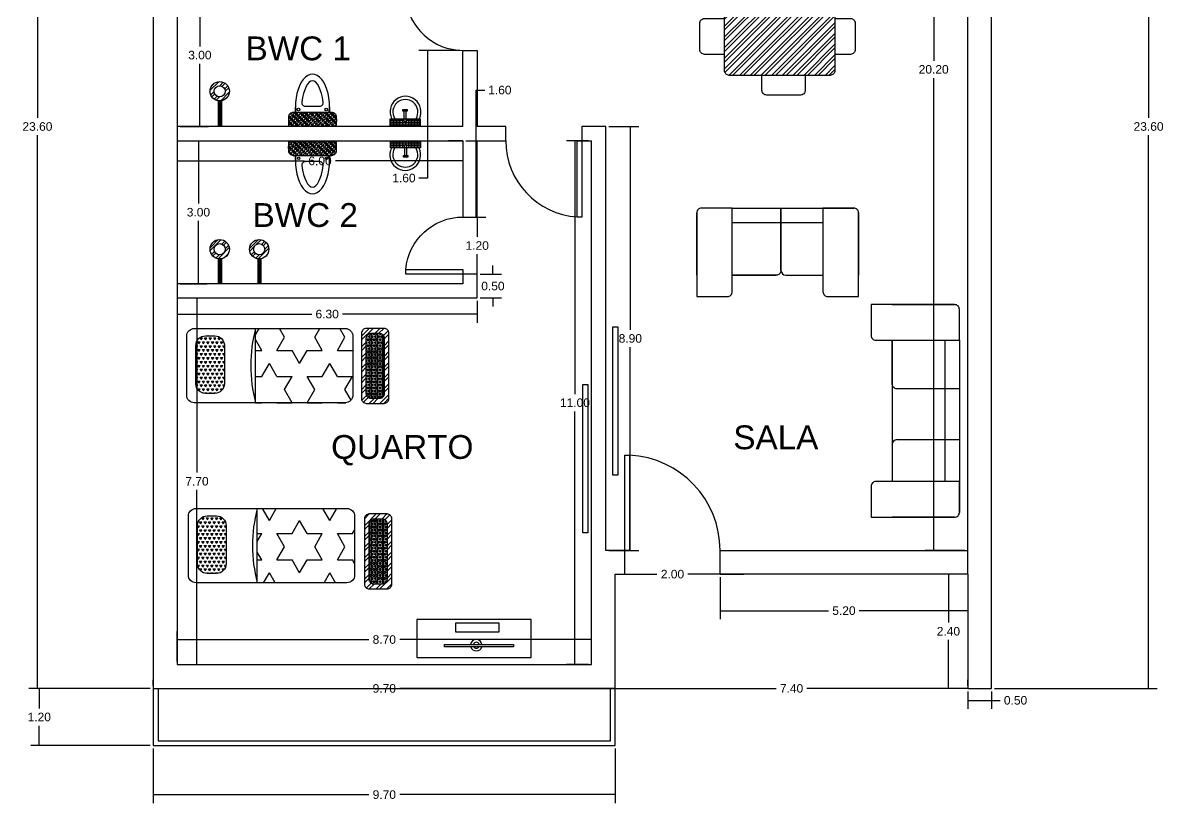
# Model space of a CAD drawing. Header units: millimetres. Extents: x -241762 to 114388, y -202223 to 8844.
# Drawn here: x 5653.48 to 5677.42, y 5334.76 to 5351.14 of the extents above; entities that cross this region are included whole.
import ezdxf

# ---------------------------------------------------------------- set-up
doc = ezdxf.new("R2010")
doc.units = ezdxf.units.MM
doc.layers.add('APPLIENCES', color=7, linetype='Continuous', plot=False)
doc.layers.add('DOORS AND WINDOWS', color=7, linetype='Continuous', plot=False)
doc.layers.add('COTAS', color=7, linetype='Continuous')
doc.styles.get("Standard").update_dxf_attribs({"font": 'arial.ttf'})
doc.dimstyles.new('COTAS', dxfattribs={"dimtxt": 0.18, "dimasz": 0.18, "dimexe": 0.18, "dimexo": 0.0625, "dimgap": 0.09, "dimtad": 0, "dimtih": 1, "dimtoh": 1, "dimzin": 0, "dimdsep": 46, "dimtxsty": 'Standard', "dimblk": 'NONE', "dimcen": 0.09, "dimclrt": 1, "dimadec": 0, "dimazin": 0, "dimtfac": 1, "dimtofl": 0, "dimtmove": 0, "dimatfit": 3, "dimfxl": 1, "dimtolj": 1, "dimtzin": 0, "dimarcsym": 0})

# ---------------------------------------------------------------- blocks, each defined once
blk = doc.blocks.new('*D56')
at = {"layer": 'COTAS', "color": 0, "lineweight": -2, "transparency": 16777216}
for p, q in [((5656.153, 5360.766), (5653.603, 5360.766)), ((5653.783, 5360.766), (5653.783, 5349.148)), ((5653.783, 5337.166), (5653.783, 5348.784)), ((5656.153, 5337.166), (5653.603, 5337.166))]:
    blk.add_line(p, q, dxfattribs=at)
at = {"layer": 'Defpoints', "color": 0, "transparency": 16777216}
for p in [(5656.216, 5360.766), (5653.783, 5337.166), (5656.216, 5337.166)]:
    blk.add_point(p, dxfattribs=at)
at = {"layer": 'COTAS', "color": 1, "transparency": 16777216, "insert": (5653.783, 5348.966), "char_height": 0.18, "attachment_point": 5}
blk.add_mtext('\\A1;23.60', dxfattribs=at)
blk = doc.blocks.new('_None')
blk = doc.blocks.new('*D57')
at = {"layer": 'COTAS', "color": 0, "lineweight": -2, "transparency": 16777216}
for p, q in [((5656.153, 5337.166), (5653.642, 5337.166)), ((5653.822, 5337.166), (5653.822, 5336.748)), ((5653.822, 5335.966), (5653.822, 5336.384)), ((5656.153, 5335.966), (5653.642, 5335.966))]:
    blk.add_line(p, q, dxfattribs=at)
at = {"layer": 'Defpoints', "color": 0, "transparency": 16777216}
for p in [(5653.822, 5337.166), (5656.216, 5337.166), (5656.216, 5335.966)]:
    blk.add_point(p, dxfattribs=at)
at = {"layer": 'COTAS', "color": 1, "transparency": 16777216, "insert": (5653.822, 5336.566), "char_height": 0.18, "attachment_point": 5}
blk.add_mtext('\\A1;1.20', dxfattribs=at)
blk = doc.blocks.new('*D58')
at = {"layer": 'COTAS', "color": 0, "lineweight": -2, "transparency": 16777216}
for p, q in [((5656.216, 5335.904), (5656.216, 5334.756)), ((5665.916, 5335.904), (5665.916, 5334.756)), ((5656.216, 5334.936), (5660.742, 5334.936)), ((5665.916, 5334.936), (5661.389, 5334.936))]:
    blk.add_line(p, q, dxfattribs=at)
at = {"layer": 'Defpoints', "color": 0, "transparency": 16777216}
for p in [(5656.216, 5335.966), (5665.916, 5335.966), (5665.916, 5334.936)]:
    blk.add_point(p, dxfattribs=at)
at = {"layer": 'COTAS', "color": 1, "transparency": 16777216, "insert": (5661.066, 5334.936), "char_height": 0.18, "attachment_point": 5}
blk.add_mtext('\\A1;9.70', dxfattribs=at)
blk = doc.blocks.new('*D59')
at = {"layer": 'COTAS', "color": 0, "lineweight": -2, "transparency": 16777216}
for p, q in [((5673.253, 5360.266), (5672.42, 5360.266)), ((5672.6, 5360.266), (5672.6, 5350.348)), ((5672.6, 5340.066), (5672.6, 5349.984)), ((5673.253, 5340.066), (5672.42, 5340.066))]:
    blk.add_line(p, q, dxfattribs=at)
at = {"layer": 'Defpoints', "color": 0, "transparency": 16777216}
for p in [(5673.316, 5360.266), (5672.6, 5340.066), (5673.316, 5340.066)]:
    blk.add_point(p, dxfattribs=at)
at = {"layer": 'COTAS', "color": 1, "transparency": 16777216, "insert": (5672.6, 5350.166), "char_height": 0.18, "attachment_point": 5}
blk.add_mtext('\\A1;20.20', dxfattribs=at)
blk = doc.blocks.new('*D61')
at = {"layer": 'COTAS', "color": 0, "lineweight": -2, "transparency": 16777216}
for p, q in [((5673.878, 5360.766), (5677.292, 5360.766)), ((5677.112, 5360.766), (5677.112, 5349.148)), ((5677.112, 5337.166), (5677.112, 5348.784)), ((5673.878, 5337.166), (5677.292, 5337.166))]:
    blk.add_line(p, q, dxfattribs=at)
at = {"layer": 'Defpoints', "color": 0, "transparency": 16777216}
for p in [(5673.816, 5360.766), (5673.816, 5337.166), (5677.112, 5337.166)]:
    blk.add_point(p, dxfattribs=at)
at = {"layer": 'COTAS', "color": 1, "transparency": 16777216, "insert": (5677.112, 5348.966), "char_height": 0.18, "attachment_point": 5}
blk.add_mtext('\\A1;23.60', dxfattribs=at)
blk = doc.blocks.new('*D64')
at = {"layer": 'COTAS', "color": 0, "lineweight": -2, "transparency": 16777216}
for p, q in [((5656.778, 5351.966), (5657.374, 5351.966)), ((5657.194, 5351.966), (5657.194, 5350.648)), ((5657.194, 5348.966), (5657.194, 5350.284)), ((5656.778, 5348.966), (5657.374, 5348.966))]:
    blk.add_line(p, q, dxfattribs=at)
at = {"layer": 'Defpoints', "color": 0, "transparency": 16777216}
for p in [(5656.716, 5351.966), (5656.716, 5348.966), (5657.194, 5348.966)]:
    blk.add_point(p, dxfattribs=at)
at = {"layer": 'COTAS', "color": 1, "transparency": 16777216, "insert": (5657.194, 5350.466), "char_height": 0.18, "attachment_point": 5}
blk.add_mtext('\\A1;3.00', dxfattribs=at)
blk = doc.blocks.new('*D65')
at = {"layer": 'COTAS', "color": 0, "lineweight": -2, "transparency": 16777216}
for p, q in [((5656.778, 5348.666), (5657.343, 5348.666)), ((5657.163, 5348.666), (5657.163, 5347.348)), ((5657.163, 5345.666), (5657.163, 5346.984)), ((5656.778, 5345.666), (5657.343, 5345.666))]:
    blk.add_line(p, q, dxfattribs=at)
at = {"layer": 'Defpoints', "color": 0, "transparency": 16777216}
for p in [(5656.716, 5348.666), (5656.716, 5345.666), (5657.163, 5345.666)]:
    blk.add_point(p, dxfattribs=at)
at = {"layer": 'COTAS', "color": 1, "transparency": 16777216, "insert": (5657.163, 5347.166), "char_height": 0.18, "attachment_point": 5}
blk.add_mtext('\\A1;3.00', dxfattribs=at)
blk = doc.blocks.new('*D66')
at = {"layer": 'COTAS', "color": 0, "lineweight": -2, "transparency": 16777216}
for p, q in [((5656.778, 5345.366), (5657.313, 5345.366)), ((5657.133, 5345.366), (5657.133, 5341.698)), ((5657.133, 5337.666), (5657.133, 5341.334)), ((5656.778, 5337.666), (5657.313, 5337.666))]:
    blk.add_line(p, q, dxfattribs=at)
at = {"layer": 'Defpoints', "color": 0, "transparency": 16777216}
for p in [(5656.716, 5345.366), (5656.716, 5337.666), (5657.133, 5337.666)]:
    blk.add_point(p, dxfattribs=at)
at = {"layer": 'COTAS', "color": 1, "transparency": 16777216, "insert": (5657.133, 5341.516), "char_height": 0.18, "attachment_point": 5}
blk.add_mtext('\\A1;7.70', dxfattribs=at)
blk = doc.blocks.new('*D67')
at = {"layer": 'COTAS', "color": 0, "lineweight": -2, "transparency": 16777216}
for p, q in [((5656.716, 5337.729), (5656.716, 5338.372)), ((5656.716, 5338.192), (5660.742, 5338.192)), ((5665.416, 5338.192), (5661.39, 5338.192)), ((5665.416, 5337.729), (5665.416, 5338.372))]:
    blk.add_line(p, q, dxfattribs=at)
at = {"layer": 'Defpoints', "color": 0, "transparency": 16777216}
for p in [(5665.416, 5338.192), (5656.716, 5337.666), (5665.416, 5337.666)]:
    blk.add_point(p, dxfattribs=at)
at = {"layer": 'COTAS', "color": 1, "transparency": 16777216, "insert": (5661.066, 5338.192), "char_height": 0.18, "attachment_point": 5}
blk.add_mtext('\\A1;8.70', dxfattribs=at)
blk = doc.blocks.new('*D68')
at = {"layer": 'COTAS', "color": 0, "lineweight": -2, "transparency": 16777216}
for p, q in [((5656.216, 5337.229), (5656.216, 5337.346)), ((5665.916, 5337.229), (5665.916, 5337.346)), ((5656.216, 5337.166), (5660.742, 5337.166)), ((5665.916, 5337.166), (5661.389, 5337.166))]:
    blk.add_line(p, q, dxfattribs=at)
at = {"layer": 'Defpoints', "color": 0, "transparency": 16777216}
for p in [(5656.216, 5337.166), (5665.916, 5337.166), (5665.916, 5337.166)]:
    blk.add_point(p, dxfattribs=at)
at = {"layer": 'COTAS', "color": 1, "transparency": 16777216, "insert": (5661.066, 5337.166), "char_height": 0.18, "attachment_point": 5}
blk.add_mtext('\\A1;9.70', dxfattribs=at)
blk = doc.blocks.new('*D70')
at = {"layer": 'COTAS', "color": 0, "lineweight": -2, "transparency": 16777216}
for p, q in [((5656.716, 5348.604), (5656.716, 5348.063)), ((5662.716, 5348.604), (5662.716, 5348.063)), ((5656.716, 5348.243), (5659.392, 5348.243)), ((5662.716, 5348.243), (5660.04, 5348.243))]:
    blk.add_line(p, q, dxfattribs=at)
at = {"layer": 'Defpoints', "color": 0, "transparency": 16777216}
for p in [(5656.716, 5348.666), (5662.716, 5348.666), (5662.716, 5348.243)]:
    blk.add_point(p, dxfattribs=at)
at = {"layer": 'COTAS', "color": 1, "transparency": 16777216, "insert": (5659.716, 5348.243), "char_height": 0.18, "attachment_point": 5}
blk.add_mtext('\\A1;6.00', dxfattribs=at)
blk = doc.blocks.new('*D71')
at = {"layer": 'COTAS', "color": 0, "lineweight": -2, "transparency": 16777216}
for p, q in [((5656.716, 5345.304), (5656.716, 5344.847)), ((5663.016, 5345.304), (5663.016, 5344.847)), ((5656.716, 5345.027), (5659.542, 5345.027)), ((5663.016, 5345.027), (5660.19, 5345.027))]:
    blk.add_line(p, q, dxfattribs=at)
at = {"layer": 'Defpoints', "color": 0, "transparency": 16777216}
for p in [(5656.716, 5345.366), (5663.016, 5345.366), (5663.016, 5345.027)]:
    blk.add_point(p, dxfattribs=at)
at = {"layer": 'COTAS', "color": 1, "transparency": 16777216, "insert": (5659.866, 5345.027), "char_height": 0.18, "attachment_point": 5}
blk.add_mtext('\\A1;6.30', dxfattribs=at)
blk = doc.blocks.new('*D78')
at = {"layer": 'COTAS', "color": 0, "lineweight": -2, "transparency": 16777216}
for p, q in [((5665.778, 5348.966), (5666.411, 5348.966)), ((5666.231, 5348.966), (5666.231, 5344.698)), ((5666.231, 5340.066), (5666.231, 5344.334)), ((5665.778, 5340.066), (5666.411, 5340.066))]:
    blk.add_line(p, q, dxfattribs=at)
at = {"layer": 'Defpoints', "color": 0, "transparency": 16777216}
for p in [(5665.716, 5348.966), (5665.716, 5340.066), (5666.231, 5340.066)]:
    blk.add_point(p, dxfattribs=at)
at = {"layer": 'COTAS', "color": 1, "transparency": 16777216, "insert": (5666.231, 5344.516), "char_height": 0.18, "attachment_point": 5}
blk.add_mtext('\\A1;8.90', dxfattribs=at)
blk = doc.blocks.new('*D79')
at = {"layer": 'COTAS', "color": 0, "lineweight": -2, "transparency": 16777216}
for p, q in [((5665.353, 5348.666), (5664.888, 5348.666)), ((5665.068, 5348.666), (5665.068, 5343.348)), ((5665.068, 5337.666), (5665.068, 5342.984)), ((5665.353, 5337.666), (5664.888, 5337.666))]:
    blk.add_line(p, q, dxfattribs=at)
at = {"layer": 'Defpoints', "color": 0, "transparency": 16777216}
for p in [(5665.416, 5348.666), (5665.068, 5337.666), (5665.416, 5337.666)]:
    blk.add_point(p, dxfattribs=at)
at = {"layer": 'COTAS', "color": 1, "transparency": 16777216, "insert": (5665.068, 5343.166), "char_height": 0.18, "attachment_point": 5}
blk.add_mtext('\\A1;11.00', dxfattribs=at)
blk = doc.blocks.new('*D80')
at = {"layer": 'COTAS', "color": 0, "lineweight": -2, "transparency": 16777216}
for p, q in [((5662.653, 5350.566), (5661.793, 5350.566)), ((5661.973, 5350.566), (5661.973, 5348.966)), ((5662.653, 5348.966), (5661.793, 5348.966)), ((5661.973, 5348.966), (5661.973, 5347.884)), ((5661.973, 5347.884), (5661.793, 5347.884))]:
    blk.add_line(p, q, dxfattribs=at)
at = {"layer": 'Defpoints', "color": 0, "transparency": 16777216}
for p in [(5662.716, 5350.566), (5661.973, 5348.966), (5662.716, 5348.966)]:
    blk.add_point(p, dxfattribs=at)
at = {"layer": 'COTAS', "color": 1, "transparency": 16777216, "insert": (5661.478, 5347.884), "char_height": 0.18, "attachment_point": 5}
blk.add_mtext('\\A1;1.60', dxfattribs=at)
blk = doc.blocks.new('*D81')
at = {"layer": 'COTAS', "color": 0, "lineweight": -2, "transparency": 16777216}
for p, q in [((5662.997, 5348.666), (5662.997, 5349.732)), ((5662.997, 5349.732), (5663.177, 5349.732)), ((5662.778, 5348.666), (5663.177, 5348.666)), ((5662.997, 5347.066), (5662.997, 5348.666)), ((5662.778, 5347.066), (5663.177, 5347.066))]:
    blk.add_line(p, q, dxfattribs=at)
at = {"layer": 'Defpoints', "color": 0, "transparency": 16777216}
for p in [(5662.716, 5348.666), (5662.997, 5348.666), (5662.716, 5347.066)]:
    blk.add_point(p, dxfattribs=at)
at = {"layer": 'COTAS', "color": 1, "transparency": 16777216, "insert": (5663.492, 5349.732), "char_height": 0.18, "attachment_point": 5}
blk.add_mtext('\\A1;1.60', dxfattribs=at)
blk = doc.blocks.new('*D84')
at = {"layer": 'COTAS', "color": 0, "lineweight": -2, "transparency": 16777216}
for p, q in [((5663.078, 5345.866), (5663.526, 5345.866)), ((5663.346, 5345.866), (5663.346, 5346.046)), ((5663.078, 5345.366), (5663.526, 5345.366)), ((5663.346, 5345.366), (5663.346, 5345.186))]:
    blk.add_line(p, q, dxfattribs=at)
at = {"layer": 'Defpoints', "color": 0, "transparency": 16777216}
for p in [(5663.016, 5345.866), (5663.346, 5345.866), (5663.016, 5345.366)]:
    blk.add_point(p, dxfattribs=at)
at = {"layer": 'COTAS', "color": 1, "transparency": 16777216, "insert": (5663.346, 5345.616), "char_height": 0.18, "attachment_point": 5}
blk.add_mtext('\\A1;0.50', dxfattribs=at)
blk = doc.blocks.new('*D85')
at = {"layer": 'COTAS', "color": 0, "lineweight": -2, "transparency": 16777216}
for p, q in [((5663.016, 5347.066), (5663.016, 5346.648)), ((5663.078, 5347.066), (5663.196, 5347.066)), ((5663.016, 5345.866), (5663.016, 5346.284)), ((5663.078, 5345.866), (5663.196, 5345.866))]:
    blk.add_line(p, q, dxfattribs=at)
at = {"layer": 'Defpoints', "color": 0, "transparency": 16777216}
for p in [(5663.016, 5347.066), (5663.016, 5345.866), (5663.016, 5345.866)]:
    blk.add_point(p, dxfattribs=at)
at = {"layer": 'COTAS', "color": 1, "transparency": 16777216, "insert": (5663.016, 5346.466), "char_height": 0.18, "attachment_point": 5}
blk.add_mtext('\\A1;1.20', dxfattribs=at)
blk = doc.blocks.new('*D86')
at = {"layer": 'COTAS', "color": 0, "lineweight": -2, "transparency": 16777216}
for p, q in [((5666.116, 5339.629), (5666.116, 5339.746)), ((5668.116, 5339.629), (5668.116, 5339.746)), ((5666.116, 5339.566), (5666.791, 5339.566)), ((5668.116, 5339.566), (5667.441, 5339.566))]:
    blk.add_line(p, q, dxfattribs=at)
at = {"layer": 'Defpoints', "color": 0, "transparency": 16777216}
for p in [(5666.116, 5339.566), (5668.116, 5339.566), (5668.116, 5339.566)]:
    blk.add_point(p, dxfattribs=at)
at = {"layer": 'COTAS', "color": 1, "transparency": 16777216, "insert": (5667.116, 5339.566), "char_height": 0.18, "attachment_point": 5}
blk.add_mtext('\\A1;2.00', dxfattribs=at)
blk = doc.blocks.new('*D54')
at = {"layer": 'COTAS', "color": 0, "lineweight": -2, "transparency": 16777216}
for p, q in [((5668.116, 5339.504), (5668.116, 5338.619)), ((5673.316, 5339.504), (5673.316, 5338.619)), ((5668.116, 5338.799), (5670.392, 5338.799)), ((5673.316, 5338.799), (5671.039, 5338.799))]:
    blk.add_line(p, q, dxfattribs=at)
at = {"layer": 'Defpoints', "color": 0, "transparency": 16777216}
for p in [(5668.116, 5339.566), (5673.316, 5339.566), (5673.316, 5338.799)]:
    blk.add_point(p, dxfattribs=at)
at = {"layer": 'COTAS', "color": 1, "transparency": 16777216, "insert": (5670.716, 5338.799), "char_height": 0.18, "attachment_point": 5}
blk.add_mtext('\\A1;5.20', dxfattribs=at)
blk = doc.blocks.new('*D87')
at = {"layer": 'COTAS', "color": 0, "lineweight": -2, "transparency": 16777216}
for p, q in [((5673.316, 5337.104), (5673.316, 5336.736)), ((5673.816, 5337.104), (5673.816, 5336.736)), ((5673.316, 5336.916), (5673.816, 5336.916)), ((5673.816, 5336.916), (5673.996, 5336.916))]:
    blk.add_line(p, q, dxfattribs=at)
at = {"layer": 'Defpoints', "color": 0, "transparency": 16777216}
for p in [(5673.316, 5337.166), (5673.816, 5337.166), (5673.816, 5336.916)]:
    blk.add_point(p, dxfattribs=at)
at = {"layer": 'COTAS', "color": 1, "transparency": 16777216, "insert": (5674.319, 5336.916), "char_height": 0.18, "attachment_point": 5}
blk.add_mtext('\\A1;0.50', dxfattribs=at)
blk = doc.blocks.new('*D88')
at = {"layer": 'COTAS', "color": 0, "lineweight": -2, "transparency": 16777216}
for p, q in [((5665.916, 5337.229), (5665.916, 5337.346)), ((5673.316, 5337.229), (5673.316, 5337.346)), ((5665.916, 5337.166), (5669.293, 5337.166)), ((5673.316, 5337.166), (5669.939, 5337.166))]:
    blk.add_line(p, q, dxfattribs=at)
at = {"layer": 'Defpoints', "color": 0, "transparency": 16777216}
for p in [(5665.916, 5337.166), (5665.916, 5337.166), (5673.316, 5337.166)]:
    blk.add_point(p, dxfattribs=at)
at = {"layer": 'COTAS', "color": 1, "transparency": 16777216, "insert": (5669.616, 5337.166), "char_height": 0.18, "attachment_point": 5}
blk.add_mtext('\\A1;7.40', dxfattribs=at)
blk = doc.blocks.new('*D90')
at = {"layer": 'COTAS', "color": 0, "lineweight": -2, "transparency": 16777216}
for p, q in [((5673.253, 5339.566), (5672.729, 5339.566)), ((5672.909, 5339.566), (5672.909, 5338.548)), ((5672.909, 5337.166), (5672.909, 5338.184)), ((5673.253, 5337.166), (5672.729, 5337.166))]:
    blk.add_line(p, q, dxfattribs=at)
at = {"layer": 'Defpoints', "color": 0, "transparency": 16777216}
for p in [(5673.316, 5339.566), (5672.909, 5337.166), (5673.316, 5337.166)]:
    blk.add_point(p, dxfattribs=at)
at = {"layer": 'COTAS', "color": 1, "transparency": 16777216, "insert": (5672.909, 5338.366), "char_height": 0.18, "attachment_point": 5}
blk.add_mtext('\\A1;2.40', dxfattribs=at)
blk = doc.blocks.new('_DOOR')
for p, q in [((1929.044, 1735.625), (1929.044, 1736.625)), ((1929.044, 1736.625), (1929.094, 1736.625)), ((1929.094, 1736.625), (1929.094, 1735.625))]:
    blk.add_line(p, q)
blk.add_arc((1929.044, 1735.625), 1, 0, 87.1376)
blk = doc.blocks.new('_DOOR-')
at = {"layer": 'DOORS AND WINDOWS'}
blk.add_blockref('_DOOR', (-1927.794, -1740.075), dxfattribs=at)
blk = doc.blocks.new('DOOR_OFFICIAL')
at = {"layer": 'DOORS AND WINDOWS'}
blk.add_blockref('_DOOR-', (-1.3, 4.45), dxfattribs=at)
blk = doc.blocks.new('small_DOOR')
at = {"layer": 'DOORS AND WINDOWS'}
blk.add_lwpolyline([(0.8, -0.05), (0, -0.05), (0, 0), (0.8, 0)], close=True, dxfattribs=at)
blk.add_arc((0.8, -0.05), 0.8, 90, 176.4167, dxfattribs=at)
blk = doc.blocks.new('bathr_DOOR')
at = {"layer": 'DOORS AND WINDOWS'}
blk.add_lwpolyline([(0, 0), (-0.6, 0), (-0.6, -0.05), (0, -0.05)], close=True, dxfattribs=at)
blk.add_arc((0, 0.002), 0.602, 184.9791, 270, dxfattribs=at)
blk = doc.blocks.new('couch')
for p, q in [((0.223, -0.374), (0.223, -1.858)), ((0.776, -0.374), (0.776, -1.858)), ((0.928, -0.374), (0.928, -1.858)), ((0.273, -1.418), (0.928, -1.418)), ((0.223, -1.468), (0.223, -1.858))]:
    blk.add_line(p, q)
blk.add_arc((0.273, -1.468), 0.05, 90, 180)
at = {"layer": 'APPLIENCES'}
for points in [[(0.878, 0), (0, 0), (0, -0.324, 0.414214), (0.05, -0.374), (0.928, -0.374), (0.928, -0.05, 0.414214)], [(0.928, -1.858), (0.05, -1.858, 0.414214), (0, -1.908), (0, -2.232), (0.878, -2.232, 0.414214), (0.928, -2.182)]]:
    blk.add_lwpolyline(points, format="xyb", close=True, dxfattribs=at)
for points in [[(0.223, 0), (0.878, 0)], [(0.928, -1.858), (0.928, -2.182)], [(0.878, -2.232), (0.223, -2.232)]]:
    blk.add_lwpolyline(points, dxfattribs=at)
blk.add_lwpolyline([(0.928, -0.885), (0.273, -0.885, -0.414214), (0.223, -0.835), (0.223, -0.374)], format="xyb", dxfattribs=at)
blk = doc.blocks.new('Small_bed')
at = {"layer": 'APPLIENCES'}
h = blk.add_hatch(dxfattribs=at)
h.set_pattern_fill('STARS', color=256, scale=0.1)
h.set_pattern_definition([(0, (-3852.2191, -3474.34934), (0, 0.54992613), [0.3175, -0.3175]), (60, (-3852.2191, -3474.34934), (-0.47625, 0.274963066), [0.3175, -0.3175]), (120, (-3852.06035, -3474.0744), (-0.47625, -0.274963066), [0.3175, -0.3175])])
h.paths.add_polyline_path([(0.16, 1.4, 0.414214), (0, 1.56), (-1.882, 1.56), (-1.882, 0), (0, 0, 0.414214), (0.16, 0.16)])
at = {"layer": 'APPLIENCES', "linetype": 'Continuous'}
for p, q in [((-3.137, 1.198), (-3.095, 1.198)), ((-3.119, 1.156), (-3.095, 1.198)), ((-3.071, 1.239), (-3.095, 1.28)), ((-3.095, 1.28), (-3.048, 1.28)), ((-3.071, 1.239), (-3.048, 1.28)), ((-3.024, 1.321), (-3.048, 1.363)), ((-3.048, 1.363), (-3, 1.363)), ((-3.024, 1.156), (-3.048, 1.198)), ((-3.048, 1.198), (-3, 1.198)), ((-3.024, 1.321), (-3, 1.363)), ((-3.024, 1.156), (-3, 1.198)), ((-2.976, 1.239), (-3, 1.28)), ((-3, 1.28), (-2.952, 1.28)), ((-2.976, 1.239), (-2.952, 1.28)), ((-2.928, 1.321), (-2.952, 1.363)), ((-2.952, 1.363), (-2.905, 1.363)), ((-2.928, 1.156), (-2.952, 1.198)), ((-2.952, 1.198), (-2.905, 1.198)), ((-2.928, 1.321), (-2.905, 1.363)), ((-2.928, 1.156), (-2.905, 1.198)), ((-2.881, 1.239), (-2.905, 1.28)), ((-2.905, 1.28), (-2.857, 1.28)), ((-2.881, 1.404), (-2.882, 1.405)), ((-2.881, 1.404), (-2.88, 1.405)), ((-2.881, 1.239), (-2.857, 1.28)), ((-2.833, 1.321), (-2.857, 1.363)), ((-2.857, 1.363), (-2.809, 1.363)), ((-2.833, 1.156), (-2.857, 1.198)), ((-2.857, 1.198), (-2.809, 1.198)), ((-2.833, 1.321), (-2.809, 1.363)), ((-2.833, 1.156), (-2.809, 1.198)), ((-2.786, 1.239), (-2.809, 1.28)), ((-2.809, 1.28), (-2.762, 1.28)), ((-2.786, 1.404), (-2.785, 1.405)), ((-2.786, 1.404), (-2.786, 1.405)), ((-2.786, 1.239), (-2.762, 1.28)), ((-2.738, 1.321), (-2.762, 1.363)), ((-2.762, 1.363), (-2.714, 1.363)), ((-2.738, 1.156), (-2.762, 1.198)), ((-2.762, 1.198), (-2.714, 1.198)), ((-2.738, 1.321), (-2.714, 1.363)), ((-2.738, 1.156), (-2.714, 1.198)), ((-2.69, 1.239), (-2.714, 1.28)), ((-2.714, 1.28), (-2.667, 1.28)), ((-2.69, 1.239), (-2.667, 1.28)), ((-2.643, 1.321), (-2.667, 1.363)), ((-2.667, 1.363), (-2.619, 1.363)), ((-2.643, 1.156), (-2.667, 1.198)), ((-2.667, 1.198), (-2.619, 1.198)), ((-2.643, 1.321), (-2.619, 1.363)), ((-2.643, 1.156), (-2.619, 1.198)), ((-2.595, 1.239), (-2.619, 1.28)), ((-2.619, 1.28), (-2.571, 1.28)), ((-2.595, 1.239), (-2.571, 1.28)), ((-2.547, 1.156), (-2.571, 1.198)), ((-2.571, 1.198), (-2.538, 1.198)), ((-3.119, 1.156), (-3.137, 1.187)), ((-3.137, 1.033), (-3.095, 1.033)), ((-3.119, 0.991), (-3.137, 1.022)), ((-3.119, 0.991), (-3.095, 1.033)), ((-3.071, 1.074), (-3.095, 1.115)), ((-3.095, 1.115), (-3.048, 1.115)), ((-3.071, 1.074), (-3.048, 1.115)), ((-3.024, 0.991), (-3.048, 1.033)), ((-3.048, 1.033), (-3, 1.033)), ((-3.024, 0.991), (-3, 1.033)), ((-2.976, 1.074), (-3, 1.115)), ((-3, 1.115), (-2.952, 1.115)), ((-2.976, 1.074), (-2.952, 1.115)), ((-2.928, 0.991), (-2.952, 1.033)), ((-2.952, 1.033), (-2.905, 1.033)), ((-2.928, 0.991), (-2.905, 1.033)), ((-2.881, 1.074), (-2.905, 1.115)), ((-2.905, 1.115), (-2.857, 1.115)), ((-2.881, 1.074), (-2.857, 1.115)), ((-2.833, 0.991), (-2.857, 1.033)), ((-2.857, 1.033), (-2.809, 1.033)), ((-2.833, 0.991), (-2.809, 1.033)), ((-2.786, 1.074), (-2.809, 1.115)), ((-2.809, 1.115), (-2.762, 1.115)), ((-2.786, 1.074), (-2.762, 1.115)), ((-2.738, 0.991), (-2.762, 1.033)), ((-2.762, 1.033), (-2.714, 1.033)), ((-2.738, 0.991), (-2.714, 1.033)), ((-2.69, 1.074), (-2.714, 1.115)), ((-2.714, 1.115), (-2.667, 1.115)), ((-2.69, 1.074), (-2.667, 1.115)), ((-2.643, 0.991), (-2.667, 1.033)), ((-2.667, 1.033), (-2.619, 1.033)), ((-2.643, 0.991), (-2.619, 1.033)), ((-2.595, 1.074), (-2.619, 1.115)), ((-2.619, 1.115), (-2.571, 1.115)), ((-2.595, 1.074), (-2.571, 1.115)), ((-2.547, 0.991), (-2.571, 1.033)), ((-2.571, 1.033), (-2.538, 1.033)), ((-2.547, 1.156), (-2.538, 1.173)), ((-2.547, 0.991), (-2.538, 1.008)), ((-3.137, 0.868), (-3.095, 0.868)), ((-3.119, 0.826), (-3.137, 0.857)), ((-3.119, 0.826), (-3.095, 0.868)), ((-3.071, 0.909), (-3.095, 0.95)), ((-3.095, 0.95), (-3.048, 0.95)), ((-3.071, 0.744), (-3.095, 0.785)), ((-3.095, 0.785), (-3.048, 0.785)), ((-3.071, 0.909), (-3.048, 0.95)), ((-3.071, 0.744), (-3.048, 0.785)), ((-3.024, 0.826), (-3.048, 0.868)), ((-3.048, 0.868), (-3, 0.868)), ((-3.024, 0.826), (-3, 0.868)), ((-2.976, 0.909), (-3, 0.95)), ((-3, 0.95), (-2.952, 0.95)), ((-2.976, 0.744), (-3, 0.785)), ((-3, 0.785), (-2.952, 0.785)), ((-2.976, 0.909), (-2.952, 0.95)), ((-2.976, 0.744), (-2.952, 0.785)), ((-2.928, 0.826), (-2.952, 0.868)), ((-2.952, 0.868), (-2.905, 0.868)), ((-2.928, 0.826), (-2.905, 0.868)), ((-2.881, 0.909), (-2.905, 0.95)), ((-2.905, 0.95), (-2.857, 0.95)), ((-2.881, 0.744), (-2.905, 0.785)), ((-2.905, 0.785), (-2.857, 0.785)), ((-2.881, 0.909), (-2.857, 0.95)), ((-2.881, 0.744), (-2.857, 0.785)), ((-2.833, 0.826), (-2.857, 0.868)), ((-2.857, 0.868), (-2.809, 0.868)), ((-2.833, 0.826), (-2.809, 0.868)), ((-2.786, 0.909), (-2.809, 0.95)), ((-2.809, 0.95), (-2.762, 0.95)), ((-2.786, 0.744), (-2.809, 0.785)), ((-2.809, 0.785), (-2.762, 0.785)), ((-2.786, 0.909), (-2.762, 0.95)), ((-2.786, 0.744), (-2.762, 0.785)), ((-2.738, 0.826), (-2.762, 0.868)), ((-2.762, 0.868), (-2.714, 0.868)), ((-2.738, 0.826), (-2.714, 0.868)), ((-2.69, 0.909), (-2.714, 0.95)), ((-2.714, 0.95), (-2.667, 0.95)), ((-2.69, 0.744), (-2.714, 0.785)), ((-2.714, 0.785), (-2.667, 0.785)), ((-2.69, 0.909), (-2.667, 0.95)), ((-2.69, 0.744), (-2.667, 0.785)), ((-2.643, 0.826), (-2.667, 0.868)), ((-2.667, 0.868), (-2.619, 0.868)), ((-2.643, 0.826), (-2.619, 0.868)), ((-2.595, 0.909), (-2.619, 0.95)), ((-2.619, 0.95), (-2.571, 0.95)), ((-2.595, 0.744), (-2.619, 0.785)), ((-2.619, 0.785), (-2.571, 0.785)), ((-2.595, 0.909), (-2.571, 0.95)), ((-2.595, 0.744), (-2.571, 0.785)), ((-2.547, 0.826), (-2.571, 0.868)), ((-2.571, 0.868), (-2.538, 0.868)), ((-2.547, 0.826), (-2.538, 0.843)), ((-3.137, 0.703), (-3.095, 0.703)), ((-3.119, 0.661), (-3.137, 0.692)), ((-3.137, 0.538), (-3.095, 0.538)), ((-3.119, 0.496), (-3.137, 0.527)), ((-3.119, 0.661), (-3.095, 0.703)), ((-3.119, 0.496), (-3.095, 0.538)), ((-3.071, 0.579), (-3.095, 0.62)), ((-3.095, 0.62), (-3.048, 0.62)), ((-3.071, 0.579), (-3.048, 0.62)), ((-3.024, 0.661), (-3.048, 0.703)), ((-3.048, 0.703), (-3, 0.703)), ((-3.024, 0.496), (-3.048, 0.538)), ((-3.048, 0.538), (-3, 0.538)), ((-3.024, 0.661), (-3, 0.703)), ((-3.024, 0.496), (-3, 0.538)), ((-2.976, 0.579), (-3, 0.62)), ((-3, 0.62), (-2.952, 0.62)), ((-2.976, 0.579), (-2.952, 0.62)), ((-2.928, 0.661), (-2.952, 0.703)), ((-2.952, 0.703), (-2.905, 0.703)), ((-2.928, 0.496), (-2.952, 0.538)), ((-2.952, 0.538), (-2.905, 0.538)), ((-2.928, 0.661), (-2.905, 0.703)), ((-2.928, 0.496), (-2.905, 0.538)), ((-2.881, 0.579), (-2.905, 0.62)), ((-2.905, 0.62), (-2.857, 0.62)), ((-2.881, 0.579), (-2.857, 0.62)), ((-2.833, 0.661), (-2.857, 0.703)), ((-2.857, 0.703), (-2.809, 0.703)), ((-2.833, 0.496), (-2.857, 0.538)), ((-2.857, 0.538), (-2.809, 0.538)), ((-2.833, 0.661), (-2.809, 0.703)), ((-2.833, 0.496), (-2.809, 0.538)), ((-2.786, 0.579), (-2.809, 0.62)), ((-2.809, 0.62), (-2.762, 0.62)), ((-2.786, 0.579), (-2.762, 0.62)), ((-2.738, 0.661), (-2.762, 0.703)), ((-2.762, 0.703), (-2.714, 0.703)), ((-2.738, 0.496), (-2.762, 0.538)), ((-2.762, 0.538), (-2.714, 0.538)), ((-2.738, 0.661), (-2.714, 0.703)), ((-2.738, 0.496), (-2.714, 0.538)), ((-2.69, 0.579), (-2.714, 0.62)), ((-2.714, 0.62), (-2.667, 0.62)), ((-2.69, 0.579), (-2.667, 0.62)), ((-2.643, 0.661), (-2.667, 0.703)), ((-2.667, 0.703), (-2.619, 0.703)), ((-2.643, 0.496), (-2.667, 0.538)), ((-2.667, 0.538), (-2.619, 0.538)), ((-2.643, 0.661), (-2.619, 0.703)), ((-2.643, 0.496), (-2.619, 0.538)), ((-2.595, 0.579), (-2.619, 0.62)), ((-2.619, 0.62), (-2.571, 0.62)), ((-2.595, 0.579), (-2.571, 0.62)), ((-2.547, 0.661), (-2.571, 0.703)), ((-2.571, 0.703), (-2.538, 0.703)), ((-2.547, 0.496), (-2.571, 0.538)), ((-2.571, 0.538), (-2.538, 0.538)), ((-2.547, 0.661), (-2.538, 0.678)), ((-2.547, 0.496), (-2.538, 0.513)), ((-3.135, 0.373), (-3.095, 0.373)), ((-3.119, 0.331), (-3.132, 0.355)), ((-3.119, 0.331), (-3.095, 0.373)), ((-3.071, 0.414), (-3.095, 0.455)), ((-3.095, 0.455), (-3.048, 0.455)), ((-3.071, 0.249), (-3.095, 0.29)), ((-3.095, 0.29), (-3.048, 0.29)), ((-3.071, 0.414), (-3.048, 0.455)), ((-3.071, 0.249), (-3.048, 0.29)), ((-3.024, 0.331), (-3.048, 0.373)), ((-3.048, 0.373), (-3, 0.373)), ((-3.024, 0.331), (-3, 0.373)), ((-2.976, 0.414), (-3, 0.455)), ((-3, 0.455), (-2.952, 0.455)), ((-2.976, 0.249), (-3, 0.29)), ((-3, 0.29), (-2.952, 0.29)), ((-2.976, 0.414), (-2.952, 0.455)), ((-2.976, 0.249), (-2.952, 0.29)), ((-2.928, 0.331), (-2.952, 0.373)), ((-2.952, 0.373), (-2.905, 0.373)), ((-2.928, 0.331), (-2.905, 0.373)), ((-2.881, 0.414), (-2.905, 0.455)), ((-2.905, 0.455), (-2.857, 0.455)), ((-2.881, 0.249), (-2.905, 0.29)), ((-2.905, 0.29), (-2.857, 0.29)), ((-2.881, 0.414), (-2.857, 0.455)), ((-2.881, 0.249), (-2.857, 0.29)), ((-2.833, 0.331), (-2.857, 0.373)), ((-2.857, 0.373), (-2.809, 0.373)), ((-2.833, 0.331), (-2.809, 0.373)), ((-2.786, 0.414), (-2.809, 0.455)), ((-2.809, 0.455), (-2.762, 0.455)), ((-2.786, 0.249), (-2.809, 0.29)), ((-2.809, 0.29), (-2.762, 0.29)), ((-2.786, 0.414), (-2.762, 0.455)), ((-2.786, 0.249), (-2.762, 0.29)), ((-2.738, 0.331), (-2.762, 0.373)), ((-2.762, 0.373), (-2.714, 0.373)), ((-2.738, 0.331), (-2.714, 0.373)), ((-2.69, 0.414), (-2.714, 0.455)), ((-2.714, 0.455), (-2.667, 0.455)), ((-2.69, 0.249), (-2.714, 0.29)), ((-2.714, 0.29), (-2.667, 0.29)), ((-2.69, 0.414), (-2.667, 0.455)), ((-2.69, 0.249), (-2.667, 0.29)), ((-2.643, 0.331), (-2.667, 0.373)), ((-2.667, 0.373), (-2.619, 0.373)), ((-2.643, 0.331), (-2.619, 0.373)), ((-2.595, 0.414), (-2.619, 0.455)), ((-2.619, 0.455), (-2.571, 0.455)), ((-2.598, 0.254), (-2.619, 0.29)), ((-2.619, 0.29), (-2.571, 0.29)), ((-2.595, 0.414), (-2.571, 0.455)), ((-2.582, 0.271), (-2.571, 0.29)), ((-2.548, 0.333), (-2.571, 0.373)), ((-2.571, 0.373), (-2.539, 0.373)), ((-3.001, 0.208), (-3, 0.208)), ((-3, 0.207), (-3, 0.208)), ((-2.946, 0.197), (-2.952, 0.208)), ((-2.952, 0.208), (-2.905, 0.208)), ((-2.911, 0.197), (-2.905, 0.208)), ((-2.851, 0.197), (-2.857, 0.208)), ((-2.857, 0.208), (-2.809, 0.208)), ((-2.816, 0.197), (-2.809, 0.208)), ((-2.756, 0.197), (-2.762, 0.208)), ((-2.762, 0.208), (-2.714, 0.208)), ((-2.72, 0.198), (-2.714, 0.208))]:
    blk.add_line(p, q, dxfattribs=at)
at = {"layer": 'APPLIENCES'}
for points in [[(-3.169, 1.56), (0, 1.56, -0.414214), (0.16, 1.4), (0.16, 0.16, -0.414214), (0, 0), (-3.169, 0, -0.414214), (-3.329, 0.16), (-3.329, 1.4, -0.414214)], [(-1.882, 1.56, 0.131652), (-1.882, 0)], [(-2.937, 1.405), (-2.738, 1.405, -0.414214), (-2.538, 1.205), (-2.538, 0.397, -0.414214), (-2.738, 0.197), (-2.937, 0.197, -0.414214), (-3.137, 0.397), (-3.137, 1.205, -0.414214)]]:
    blk.add_lwpolyline(points, format="xyb", close=True, dxfattribs=at)
blk = doc.blocks.new('room_desk')
at = {"layer": 'APPLIENCES'}
for points in [[(0, 0), (0, 0.8), (-2.4, 0.8), (-2.4, 0)], [(-1.578, 0.729), (-0.678, 0.729), (-0.678, 0.529), (-1.578, 0.529)], [(-1.818, 0.274), (-0.365, 0.274), (-0.365, 0.226), (-1.818, 0.226)]]:
    blk.add_lwpolyline(points, close=True, dxfattribs=at)
for radius, start, end in [(0.12, 7.6593, 172.3407), (0.0622, 14.9476, 165.0524), (0.12, 195.4824, 344.5176), (0.0622, 211.1044, 328.8956)]:
    blk.add_arc((-1.149, 0.258), radius, start, end, dxfattribs=at)
blk = doc.blocks.new('small_couch')
for p, q in [((-3.717, 1.855), (-2.695, 1.855)), ((-2.694, 0.547), (-2.694, 1.855)), ((-2.694, 1.855), (-1.812, 1.855)), ((-3.717, 1.552), (-2.695, 1.552)), ((-2.694, 1.552), (-1.812, 1.552)), ((-3.717, 0.447), (-2.795, 0.447)), ((-2.594, 0.447), (-1.812, 0.447))]:
    blk.add_line(p, q)
blk.add_arc((-2.594, 0.547), 0.1, 180, 270)
at = {"layer": 'APPLIENCES'}
for points in [[(-4.464, 1.755), (-4.464, 0), (-3.817, 0, 0.414214), (-3.717, 0.1), (-3.717, 1.855), (-4.364, 1.855, 0.414214)], [(-1.812, 1.855), (-1.812, 0.1, 0.414214), (-1.712, 0), (-1.065, 0), (-1.065, 1.755, 0.414214), (-1.165, 1.855)]]:
    blk.add_lwpolyline(points, format="xyb", close=True, dxfattribs=at)
for points in [[(-4.464, 0.447), (-4.464, 1.755)], [(-1.812, 1.855), (-1.165, 1.855)], [(-1.065, 1.755), (-1.065, 0.447)]]:
    blk.add_lwpolyline(points, dxfattribs=at)
blk.add_lwpolyline([(-2.695, 1.855), (-2.695, 0.547, -0.414214), (-2.795, 0.447), (-3.717, 0.447)], format="xyb", dxfattribs=at)
blk = doc.blocks.new('room_chest')
h = blk.add_hatch()
h.set_pattern_fill('STEEL', color=256, scale=0.05)
h.set_pattern_definition([(45, (0, 0), (-0.112253, 0.112253), []), (45, (0, 0.07938), (-0.112253, 0.112253), [])])
h.paths.add_polyline_path([(-0.1, 1.572), (-0.474, 1.572, 0.414214), (-0.574, 1.472), (-0.574, 0.1, 0.414214), (-0.474, 0), (-0.1, 0, 0.414214), (0, 0.1), (0, 1.472, 0.414214)])
h.paths.add_polyline_path([(-0.2, 1.472, -0.414214), (-0.1, 1.372), (-0.1, 0.2, -0.414214), (-0.2, 0.1), (-0.374, 0.1, -0.414214), (-0.474, 0.2), (-0.474, 1.372, -0.414214), (-0.374, 1.472)], flags=0)
h.paths.add_polyline_path([(-0.1, 1.372, 0.414214), (-0.2, 1.472), (-0.374, 1.472, 0.414214), (-0.474, 1.372), (-0.474, 0.2, 0.414214), (-0.374, 0.1), (-0.2, 0.1, 0.414214), (-0.1, 0.2)], flags=16)
h = blk.add_hatch()
h.set_pattern_fill('BOX', color=256, scale=0.005)
h.paths.add_polyline_path([(-0.1, 1.372, 0.414214), (-0.2, 1.472), (-0.374, 1.472, 0.414214), (-0.474, 1.372), (-0.474, 0.2, 0.414214), (-0.374, 0.1), (-0.2, 0.1, 0.414214), (-0.1, 0.2)])
for points in [[(-0.1, 0, 0.414214), (0, 0.1), (0, 1.472, 0.414214), (-0.1, 1.572), (-0.474, 1.572, 0.414214), (-0.574, 1.472), (-0.574, 0.1, 0.414214), (-0.474, 0)], [(-0.374, 1.472), (-0.2, 1.472, -0.414214), (-0.1, 1.372), (-0.1, 0.2, -0.414214), (-0.2, 0.1), (-0.374, 0.1, -0.414214), (-0.474, 0.2), (-0.474, 1.372, -0.414214)]]:
    blk.add_lwpolyline(points, format="xyb", close=True)
blk = doc.blocks.new('kitchen_table')
h = blk.add_hatch()
h.set_pattern_fill('STEEL', color=256, scale=0.05)
h.set_pattern_definition([(45, (-5670.4246, -5350.04134), (-0.1122532015, 0.1122532015), []), (45, (-5670.4246, -5349.96196), (-0.1122532015, 0.1122532015), [])])
h.paths.add_polyline_path([(0.1, 3.741, 0.414214), (0, 3.841), (-2.116, 3.841, 0.414214), (-2.216, 3.741), (-2.216, 0.1, 0.414214), (-2.116, 0), (0, 0, 0.414214), (0.1, 0.1)])
for points in [[(-1.477, 3.841), (-1.477, 4.168, -0.414214), (-1.377, 4.268), (-0.668, 4.268, -0.414214), (-0.568, 4.168), (-0.568, 3.841)], [(-2.216, 2.614), (-2.635, 2.614, -0.414214), (-2.735, 2.714), (-2.735, 3.266, -0.414214), (-2.635, 3.366), (-2.216, 3.366)], [(0.1, 3.366), (0.507, 3.366, -0.414214), (0.607, 3.266), (0.607, 2.714, -0.414214), (0.507, 2.614), (0.1, 2.614)], [(-2.216, 0.441), (-2.635, 0.441, -0.414214), (-2.735, 0.541), (-2.735, 1.093, -0.414214), (-2.635, 1.193), (-2.216, 1.193)], [(0.1, 1.193), (0.43, 1.193, -0.414214), (0.53, 1.093), (0.53, 0.541, -0.414214), (0.43, 0.441), (0.1, 0.441)], [(-0.522, 0), (-0.522, -0.314, -0.414214), (-0.622, -0.414), (-1.331, -0.414, -0.414214), (-1.431, -0.314), (-1.431, 0)]]:
    blk.add_lwpolyline(points, format="xyb")
blk.add_lwpolyline([(-2.116, 3.841), (0, 3.841, -0.414214), (0.1, 3.741), (0.1, 0.1, -0.414214), (0, 0), (-2.116, 0, -0.414214), (-2.216, 0.1), (-2.216, 3.741, -0.414214)], format="xyb", close=True)
blk = doc.blocks.new('shower')
at = {"layer": 'APPLIENCES'}
h = blk.add_hatch(dxfattribs=at)
h.set_pattern_fill('STEEL', color=256, scale=0.0375)
h.set_pattern_definition([(45, (-4243.18589, -4010.03124), (-0.0841899011, 0.0841899011), []), (45, (-4243.18589, -4009.97171), (-0.0841899011, 0.0841899011), [])])
h.paths.add_polyline_path([(0.203, 0, 1), (-0.203, 0, 0.380339), (-0.024, -0.202), (-0.024, -0.201), (0.029, -0.201, 0.372469)])
h.paths.add_polyline_path([(-0.117, 0, -1), (0.117, 0, -1)], flags=16)
h = blk.add_hatch(dxfattribs=at)
h.set_pattern_fill('BRASS', color=256, scale=0.00375)
h.set_pattern_definition([(0, (-4243.185889, -4010.031243), (0, 0.0238125), []), (0, (-4243.185889, -4010.019337), (0, 0.0238125), [0.01190625, -0.005953125])])
h.paths.add_polyline_path([(0.035, -0.201), (0.029, -0.201, -0.065499), (-0.024, -0.202), (-0.024, -0.719), (0.035, -0.719)])
blk.add_lwpolyline([(-0.024, -0.201), (0.035, -0.201), (0.035, -0.719), (-0.024, -0.719)], close=True, dxfattribs=at)
for radius in [0.203, 0.117]:
    blk.add_circle((0, 0), radius, dxfattribs=at)
blk = doc.blocks.new('toilet')
at = {"layer": 'APPLIENCES'}
blk.add_line((-0.151, 0.125), (0.151, 0.125), dxfattribs=at)
blk.add_lwpolyline([(-0.397, 0), (0.397, 0, -0.414214), (0.497, -0.1), (0.497, -0.298), (-0.497, -0.298), (-0.497, -0.1, -0.414214)], format="xyb", close=True, dxfattribs=at)
for points in [[(-0.357, 0), (-0.357, 0.107)], [(0.357, 0.107), (0.357, 0)]]:
    blk.add_lwpolyline(points, dxfattribs=at)
blk.add_lwpolyline([(0.497, -0.199), (0.512, -0.199), (0.512, -0.149), (0.497, -0.149)], close=True, dxfattribs=at)
for centre in [(-0.293, 0.055), (0.289, 0.055)]:
    blk.add_circle(centre, 0.0265, dxfattribs=at)
for centre, start, end in [((-0.151, 0.198), 172.6046, 270), ((0.151, 0.198), 270, 7.3954)]:
    blk.add_arc(centre, 0.0724, start, end, dxfattribs=at)
for centre, major_axis, ratio, start_param, end_param in [((0, 0.107), (0, -0.693), 0.51574, 7.699465, 11.150091), ((0, -0.048), (0, 0.709), 0.337315, 5.079715, 7.486655)]:
    blk.add_ellipse(centre, major_axis=major_axis, ratio=ratio, start_param=start_param, end_param=end_param, dxfattribs=at)
blk = doc.blocks.new('sink_bathr')
at = {"layer": 'APPLIENCES'}
blk.add_lwpolyline([(-0.042, 0.031), (0.042, 0.031, -0.414214), (0.047, 0.026), (0.047, 0.005, -0.414214), (0.042, 0), (-0.042, 0, -0.414214), (-0.047, 0.005), (-0.047, 0.026, -0.414214)], format="xyb", close=True, dxfattribs=at)
blk.add_lwpolyline([(-0.023, 0), (-0.023, -0.217), (0.028, -0.217), (0.028, 0)], dxfattribs=at)
blk.add_lwpolyline([(-0.312, -0.16), (0.319, -0.16), (0.319, -0.305), (-0.312, -0.305)], close=True, dxfattribs=at)
for centre, radius, start, end in [((0.011, -0.014), 0.324, 334.0764, 205.9236), ((0.008, -0.021), 0.263, 328.1495, 211.8505)]:
    blk.add_arc(centre, radius, start, end, dxfattribs=at)

msp = doc.modelspace()

# ---------------------------------------------------------------- hatches: boundary and pattern name
at = {"layer": 'APPLIENCES'}
h = msp.add_hatch(dxfattribs=at)
h.set_pattern_fill('JIS_STN_1E', color=256, scale=0.05)
h.paths.add_polyline_path([(5660.055, 5349.168, 0.414214), (5659.955, 5349.268), (5659.161, 5349.268, 0.414214), (5659.061, 5349.168), (5659.061, 5348.971), (5660.055, 5348.971)])
h.paths.add_polyline_path([(5660.055, 5348.652), (5659.061, 5348.652), (5659.061, 5348.454, 0.414214), (5659.161, 5348.354), (5659.955, 5348.354, 0.414214), (5660.055, 5348.454)])
h = msp.add_hatch(dxfattribs=at)
h.set_pattern_fill('INSUL', color=256, scale=0.005)
h.paths.add_polyline_path([(5661.818, 5349.131), (5661.527, 5349.131), (5661.527, 5349.074), (5661.476, 5349.074), (5661.476, 5349.131), (5661.188, 5349.131), (5661.188, 5348.986), (5661.818, 5348.986)])
h.paths.add_polyline_path([(5661.827, 5348.661), (5661.197, 5348.661), (5661.197, 5348.516), (5661.488, 5348.516), (5661.488, 5348.574), (5661.539, 5348.574), (5661.539, 5348.516), (5661.827, 5348.516)])

# ---------------------------------------------------------------- linework, layer by layer
for p, q in [((5656.216, 5360.766), (5656.216, 5337.166)), ((5673.816, 5337.166), (5673.816, 5360.766)), ((5673.316, 5340.066), (5673.316, 5360.266)), ((5656.716, 5351.966), (5656.716, 5348.966)), ((5662.716, 5348.966), (5662.716, 5350.566)), ((5662.716, 5350.566), (5663.016, 5350.566)), ((5663.016, 5350.566), (5663.016, 5348.966)), ((5656.716, 5348.966), (5656.716, 5348.666)), ((5662.716, 5348.966), (5656.716, 5348.966)), ((5663.616, 5348.966), (5663.016, 5348.966)), ((5663.616, 5348.666), (5663.616, 5348.966)), ((5665.716, 5348.966), (5665.216, 5348.966)), ((5665.216, 5348.966), (5665.216, 5348.666)), ((5665.716, 5340.066), (5665.716, 5348.966)), ((5656.716, 5348.666), (5656.716, 5345.666)), ((5656.716, 5348.666), (5662.716, 5348.666)), ((5662.716, 5348.666), (5662.416, 5348.666)), ((5662.716, 5348.666), (5662.716, 5347.066)), ((5663.016, 5347.066), (5663.016, 5348.666)), ((5663.016, 5348.666), (5663.616, 5348.666)), ((5665.216, 5348.666), (5665.416, 5348.666)), ((5665.416, 5337.666), (5665.416, 5348.666)), ((5662.716, 5347.066), (5663.016, 5347.066)), ((5663.016, 5345.866), (5662.716, 5345.866)), ((5662.716, 5345.866), (5662.716, 5345.666)), ((5663.016, 5345.366), (5663.016, 5345.866)), ((5656.716, 5345.666), (5656.716, 5345.366)), ((5662.716, 5345.666), (5656.716, 5345.666)), ((5656.716, 5345.366), (5656.716, 5337.666)), ((5656.716, 5345.366), (5663.016, 5345.366)), ((5666.116, 5340.066), (5665.716, 5340.066)), ((5666.116, 5339.566), (5666.116, 5340.066)), ((5666.116, 5340.066), (5666.116, 5340.066)), ((5668.116, 5339.566), (5668.116, 5340.066)), ((5668.116, 5340.066), (5673.316, 5340.066)), ((5673.316, 5339.566), (5673.316, 5340.066)), ((5665.916, 5337.166), (5665.916, 5339.566)), ((5665.916, 5339.566), (5666.116, 5339.566)), ((5673.316, 5339.566), (5668.116, 5339.566)), ((5668.116, 5339.566), (5668.616, 5339.566)), ((5673.316, 5339.566), (5673.316, 5337.166)), ((5656.716, 5337.666), (5665.416, 5337.666)), ((5656.216, 5337.166), (5656.316, 5337.166)), ((5656.216, 5337.166), (5656.216, 5335.966)), ((5656.216, 5337.166), (5665.916, 5337.166)), ((5656.316, 5337.166), (5656.316, 5336.066)), ((5665.816, 5336.066), (5665.816, 5337.166)), ((5665.916, 5335.966), (5665.916, 5337.166)), ((5673.316, 5337.166), (5673.816, 5337.166)), ((5656.316, 5336.066), (5665.816, 5336.066)), ((5656.216, 5335.966), (5665.916, 5335.966))]:
    msp.add_line(p, q)
msp.add_line((5659.061, 5348.971), (5660.055, 5348.971), dxfattribs=at)
for points in [[(5665.863, 5344.761), (5665.969, 5344.761), (5665.969, 5341.642), (5665.863, 5341.642)], [(5665.234, 5343.551), (5665.34, 5343.551), (5665.34, 5340.432), (5665.234, 5340.432)]]:
    msp.add_lwpolyline(points, close=True, dxfattribs=at)
at = {"layer": 'DOORS AND WINDOWS'}
msp.add_line((5666.216, 5340.066), (5666.116, 5340.066), dxfattribs=at)

# ---------------------------------------------------------------- block references
at = {"layer": 'APPLIENCES'}
for name, p in [('kitchen_table', (5670.425, 5350.041)), ('shower', (5657.61, 5349.706)), ('toilet', (5659.558, 5349.268)), ('sink_bathr', (5661.5, 5349.291)), ('small_couch', (5672.088, 5345.397)), ('shower', (5657.61, 5346.39)), ('shower', (5658.439, 5346.39)), ('Small_bed', (5660.246, 5343.166)), ('room_chest', (5661.162, 5343.153)), ('Small_bed', (5660.282, 5339.385)), ('room_chest', (5661.223, 5339.258)), ('room_desk', (5664.146, 5337.816))]:
    msp.add_blockref(name, p, dxfattribs=at)
at = {"layer": 'APPLIENCES', "rotation": 180}
for name, p in [('toilet', (5659.558, 5348.354)), ('sink_bathr', (5661.515, 5348.356))]:
    msp.add_blockref(name, p, dxfattribs=at)
at = {"layer": 'APPLIENCES', "xscale": 2, "yscale": 2, "zscale": 2}
msp.add_blockref('couch', (5671.284, 5345.227), dxfattribs=at)
at = {"layer": 'DOORS AND WINDOWS', "xscale": 2, "yscale": 2, "zscale": 2}
for name, p in [('bathr_DOOR', (5662.716, 5351.766)), ('_DOOR-', (5663.616, 5348.966)), ('DOOR_OFFICIAL', (5666.216, 5340.066))]:
    msp.add_blockref(name, p, dxfattribs=at)
at = {"layer": 'DOORS AND WINDOWS', "yscale": 2, "zscale": 2}
for name, p, xscale, rotation in [('small_DOOR', (5665.116, 5347.066), 2, 90), ('bathr_DOOR', (5662.716, 5345.866), -2, 180)]:
    msp.add_blockref(name, p, dxfattribs=dict(at, xscale=xscale, rotation=rotation))

# ---------------------------------------------------------------- texts
at = {"char_height": 0.5, "attachment_point": 1}
for s, insert in [('BWC 1', (5658.153, 5350.858)), ('BWC 2', (5658.3, 5347.358)), ('QUARTO', (5659.949, 5342.487)), ('SALA', (5668.393, 5342.69))]:
    msp.add_mtext_dynamic_manual_height_columns(s, width=6, gutter_width=25, heights=[0], dxfattribs=dict(at, insert=insert))

# ---------------------------------------------------------------- dimensions: what is measured, and where the dimension line sits
at = {"layer": 'COTAS'}
for base, p1, p2, picture, middle in [((5653.783, 5337.166), (5656.216, 5360.766), (5656.216, 5337.166), '*D56', (5653.783, 5348.966)), ((5677.112, 5337.166), (5673.816, 5360.766), (5673.816, 5337.166), '*D61', (5677.112, 5348.966)), ((5672.6, 5340.066), (5673.316, 5360.266), (5673.316, 5340.066), '*D59', (5672.6, 5350.166)), ((5657.194, 5348.966), (5656.716, 5351.966), (5656.716, 5348.966), '*D64', (5657.194, 5350.466)), ((5666.231, 5340.066), (5665.716, 5348.966), (5665.716, 5340.066), '*D78', (5666.231, 5344.516)), ((5665.068, 5337.666), (5665.416, 5348.666), (5665.416, 5337.666), '*D79', (5665.068, 5343.166)), ((5663.016, 5345.866), (5663.016, 5347.066), (5663.016, 5345.866), '*D85', (5663.016, 5346.466)), ((5663.346, 5345.866), (5663.016, 5345.366), (5663.016, 5345.866), '*D84', (5663.346, 5345.616)), ((5657.133, 5337.666), (5656.716, 5345.366), (5656.716, 5337.666), '*D66', (5657.133, 5341.516)), ((5672.909, 5337.166), (5673.316, 5339.566), (5673.316, 5337.166), '*D90', (5672.909, 5338.366)), ((5653.822, 5337.166), (5656.216, 5335.966), (5656.216, 5337.166), '*D57', (5653.822, 5336.566))]:
    dim = msp.add_linear_dim(base=base, p1=p1, p2=p2, angle=90, dimstyle='COTAS', dxfattribs=at)
    dim.commit()
    dim.dimension.update_dxf_attribs({"geometry": picture, "text_midpoint": middle})
for base, p1, p2, picture, middle in [((5661.973, 5348.966), (5662.716, 5350.566), (5662.716, 5348.966), '*D80', (5661.478, 5347.884)), ((5662.997, 5348.666), (5662.716, 5347.066), (5662.716, 5348.666), '*D81', (5663.492, 5349.732)), ((5657.163, 5345.666), (5656.716, 5348.666), (5656.716, 5345.666), '*D65', (5657.163, 5347.166))]:
    dim = msp.add_linear_dim(base=base, p1=p1, p2=p2, angle=90, dimstyle='COTAS', dxfattribs=at)
    dim.commit()
    dim.dimension.update_dxf_attribs({"geometry": picture, "text_midpoint": middle, "dimtype": 160})
for base, p1, p2, picture, middle in [((5662.716, 5348.243), (5656.716, 5348.666), (5662.716, 5348.666), '*D70', (5659.716, 5348.243)), ((5663.016, 5345.027), (5656.716, 5345.366), (5663.016, 5345.366), '*D71', (5659.866, 5345.027)), ((5668.116, 5339.566), (5666.116, 5339.566), (5668.116, 5339.566), '*D86', (5667.116, 5339.566)), ((5673.316, 5338.799), (5668.116, 5339.566), (5673.316, 5339.566), '*D54', (5670.716, 5338.799)), ((5665.416, 5338.192), (5656.716, 5337.666), (5665.416, 5337.666), '*D67', (5661.066, 5338.192)), ((5665.916, 5337.166), (5656.216, 5337.166), (5665.916, 5337.166), '*D68', (5661.066, 5337.166)), ((5665.916, 5337.166), (5673.316, 5337.166), (5665.916, 5337.166), '*D88', (5669.616, 5337.166)), ((5673.816, 5336.916), (5673.316, 5337.166), (5673.816, 5337.166), '*D87', (5674.319, 5336.916)), ((5665.916, 5334.936), (5656.216, 5335.966), (5665.916, 5335.966), '*D58', (5661.066, 5334.936))]:
    dim = msp.add_linear_dim(base=base, p1=p1, p2=p2, dimstyle='COTAS', dxfattribs=at)
    dim.commit()
    dim.dimension.update_dxf_attribs({"geometry": picture, "text_midpoint": middle})

doc.saveas('drawing.dxf')
